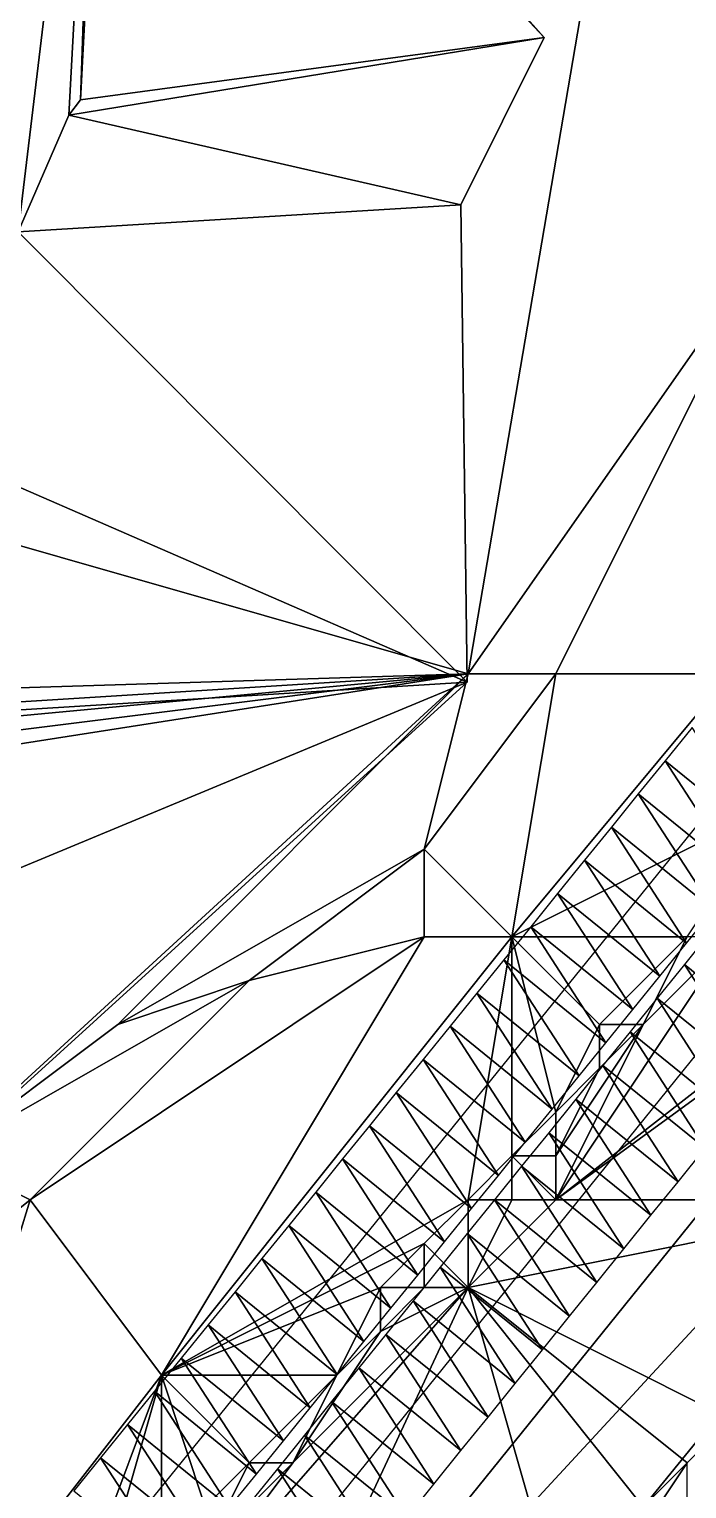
# Model space of a CAD drawing. Header units: metres. Extents: x -1103 to 901, y -902 to 905.
# Drawn here: x -1056 to -1026, y -669.2 to -602.6 of the extents above; entities that cross this region are included whole.
import ezdxf

# ---------------------------------------------------------------- set-up
doc = ezdxf.new("R2010")
doc.units = ezdxf.units.M
for name, color, linetype in [('OSM_BUILDING_FOOTPRINTS', 7, 'CONTINUOUS'), ('OSM_BUILDING_ROOFS', 1, 'CONTINUOUS'), ('OSM_BUILDING_WALLS', 8, 'CONTINUOUS'), ('OSM_ROAD_AXES', 2, 'CONTINUOUS'), ('OSM_ROAD_SURFACE', 9, 'CONTINUOUS'), ('OSM_TERRAIN', 3, 'CONTINUOUS')]:
    doc.layers.add(name, color=color, linetype=linetype)

msp = doc.modelspace()

# ---------------------------------------------------------------- linework, layer by layer
at = {"layer": 'OSM_BUILDING_FOOTPRINTS'}
for points in [[(-1036.042, -632.385, 10.942), (-1036.33, -610.599, 10.942), (-1032.527, -602.968, 10.942), (-1052.38, -580.762, 10.942), (-1052.866, -581.205, 10.942), (-1070.132, -596.843, 10.942), (-1075.846, -602.018, 10.942), (-1100, -623.894, 10.942), (-1100, -668.084, 10.942), (-1099.577, -668.55, 10.942), (-1076.431, -669.091, 10.942)], [(-1057.573, -696.351, 11.963), (-1052.621, -700.2, 11.963), (-989.075, -622.288, 11.963), (-994.16, -617.875, 11.963), (-1057.573, -696.351, 11.963)]]:
    msp.add_polyline3d(points, close=True, dxfattribs=at)
at = {"layer": 'OSM_BUILDING_ROOFS'}
for points in [[(-1052.866, -581.205, 31.942), (-1070.132, -596.843, 31.942), (-1056.549, -611.84, 35.226)], [(-1052.866, -581.205, 31.942), (-1056.549, -611.84, 35.226), (-1054.228, -606.511, 34.838)], [(-1052.866, -581.205, 31.942), (-1054.228, -606.511, 34.838), (-1053.699, -605.813, 34.812)], [(-1052.866, -581.205, 31.942), (-1053.699, -605.813, 34.812), (-1052.427, -581.688, 32.047)], [(-1052.427, -581.688, 32.047), (-1032.527, -602.968, 31.942), (-1052.38, -580.762, 31.942)], [(-1052.427, -581.688, 32.047), (-1053.699, -605.813, 34.812), (-1032.527, -602.968, 31.942)], [(-1032.527, -602.968, 31.942), (-1053.699, -605.813, 34.812), (-1054.228, -606.511, 34.838)], [(-1032.527, -602.968, 31.942), (-1054.228, -606.511, 34.838), (-1036.33, -610.599, 31.942)], [(-1056.549, -611.84, 35.226), (-1036.33, -610.599, 31.942), (-1054.228, -606.511, 34.838)], [(-1056.549, -611.84, 35.226), (-1036.042, -632.385, 31.942), (-1036.33, -610.599, 31.942)], [(-1056.549, -611.84, 35.226), (-1060.81, -621.621, 35.939), (-1036.042, -632.385, 31.942)], [(-989.075, -622.288, 21.963), (-994.16, -617.875, 21.963), (-1057.573, -696.351, 21.963)], [(-1036.042, -632.385, 31.942), (-1060.81, -621.621, 35.939), (-1075.36, -634.822, 35.942)], [(-989.075, -622.288, 21.963), (-1057.573, -696.351, 21.963), (-1052.621, -700.2, 21.963)], [(-1036.042, -632.385, 31.942), (-1075.36, -634.822, 35.942), (-1082.878, -651.814, 34.721)], [(-1036.042, -632.385, 31.942), (-1082.878, -651.814, 34.721), (-1076.431, -669.091, 31.942)]]:
    msp.add_3dface(points, dxfattribs=at)
at = {"layer": 'OSM_BUILDING_WALLS'}
for points in [[(-1032.527, -602.968, 10.942), (-1052.38, -580.762, 10.942), (-1052.38, -580.762, 31.942)], [(-1032.527, -602.968, 10.942), (-1052.38, -580.762, 31.942), (-1032.527, -602.968, 31.942)], [(-1036.33, -610.599, 10.942), (-1032.527, -602.968, 10.942), (-1032.527, -602.968, 31.942)], [(-1036.33, -610.599, 10.942), (-1032.527, -602.968, 31.942), (-1036.33, -610.599, 31.942)], [(-1036.042, -632.385, 10.942), (-1036.33, -610.599, 10.942), (-1036.33, -610.599, 31.942)], [(-1036.042, -632.385, 10.942), (-1036.33, -610.599, 31.942), (-1036.042, -632.385, 31.942)], [(-994.16, -617.875, 11.963), (-1057.573, -696.351, 11.963), (-1057.573, -696.351, 21.963)], [(-994.16, -617.875, 11.963), (-1057.573, -696.351, 21.963), (-994.16, -617.875, 21.963)], [(-1052.621, -700.2, 11.963), (-989.075, -622.288, 11.963), (-989.075, -622.288, 21.963)], [(-1052.621, -700.2, 11.963), (-989.075, -622.288, 21.963), (-1052.621, -700.2, 21.963)], [(-1076.431, -669.091, 10.942), (-1036.042, -632.385, 10.942), (-1036.042, -632.385, 31.942)], [(-1076.431, -669.091, 10.942), (-1036.042, -632.385, 31.942), (-1076.431, -669.091, 31.942)]]:
    msp.add_3dface(points, dxfattribs=at)
at = {"layer": 'OSM_ROAD_AXES'}
for points in [[(-1084.952, -704.469, 12.255), (-1083.35, -702.534, 12.291), (-1080.376, -700.255, 12.331), (-1076.817, -699.05, 12.452), (-1073.059, -699.061, 12.676), (-1069.378, -698.718, 12.894), (-1066.747, -697.734, 13.036), (-1064.758, -696.296, 13.141), (-1059.717, -691.629, 13.741), (-999.013, -616.482, 12.354), (-995.851, -611.605, 12.159), (-994.514, -607.17, 12.147), (-994.083, -602.061, 12.143), (-994.381, -598.345, 12.145), (-993.453, -594.729, 12.137), (-991.397, -591.61, 12.118), (-984.334, -584.831, 12.391)], [(-1062.724, -684.795, 13.652), (-1020.987, -633.314, 14.085)]]:
    msp.add_polyline3d(points, dxfattribs=at)
at = {"layer": 'OSM_ROAD_SURFACE'}
for points in [[(-1022.339, -639.746, 14.636), (-1025.772, -634.453, 14.425), (-1027, -635.967, 14.451)], [(-1023.567, -641.26, 14.549), (-1027, -635.967, 14.451), (-1028.227, -637.481, 14.478)], [(-1023.567, -641.26, 14.549), (-1022.339, -639.746, 14.636), (-1027, -635.967, 14.451)], [(-1024.794, -642.774, 14.552), (-1028.227, -637.481, 14.478), (-1029.455, -638.996, 14.504)], [(-1024.794, -642.774, 14.552), (-1023.567, -641.26, 14.549), (-1028.227, -637.481, 14.478)], [(-1026.022, -644.288, 14.646), (-1029.455, -638.996, 14.504), (-1030.683, -640.51, 14.53)], [(-1026.022, -644.288, 14.646), (-1024.794, -642.774, 14.552), (-1029.455, -638.996, 14.504)], [(-1027.249, -645.802, 14.752), (-1030.683, -640.51, 14.53), (-1031.91, -642.024, 14.557)], [(-1027.249, -645.802, 14.752), (-1026.022, -644.288, 14.646), (-1030.683, -640.51, 14.53)], [(-1028.477, -647.317, 14.851), (-1031.91, -642.024, 14.557), (-1033.138, -643.538, 14.583)], [(-1028.477, -647.317, 14.851), (-1027.249, -645.802, 14.752), (-1031.91, -642.024, 14.557)], [(-1029.705, -648.831, 14.96), (-1033.138, -643.538, 14.583), (-1034.365, -645.052, 14.603)], [(-1029.705, -648.831, 14.96), (-1028.477, -647.317, 14.851), (-1033.138, -643.538, 14.583)], [(-1021.456, -649.039, 15.403), (-1024.885, -643.735, 14.752), (-1026.124, -645.269, 14.876)], [(-1030.932, -650.345, 14.801), (-1034.365, -645.052, 14.603), (-1035.593, -646.566, 14.614)], [(-1030.932, -650.345, 14.801), (-1029.705, -648.831, 14.96), (-1034.365, -645.052, 14.603)], [(-1022.695, -650.573, 15.408), (-1026.124, -645.269, 14.876), (-1027.363, -646.803, 15.006)], [(-1022.695, -650.573, 15.408), (-1021.456, -649.039, 15.403), (-1026.124, -645.269, 14.876)], [(-1032.16, -651.859, 14.684), (-1035.593, -646.566, 14.614), (-1036.82, -648.08, 14.625)], [(-1032.16, -651.859, 14.684), (-1030.932, -650.345, 14.801), (-1035.593, -646.566, 14.614)], [(-1023.934, -652.107, 15.412), (-1027.363, -646.803, 15.006), (-1028.601, -648.336, 15.114)], [(-1023.934, -652.107, 15.412), (-1022.695, -650.573, 15.408), (-1027.363, -646.803, 15.006)], [(-1033.387, -653.373, 14.688), (-1036.82, -648.08, 14.625), (-1038.048, -649.594, 14.636)], [(-1033.387, -653.373, 14.688), (-1032.16, -651.859, 14.684), (-1036.82, -648.08, 14.625)], [(-1025.173, -653.64, 15.417), (-1028.601, -648.336, 15.114), (-1029.84, -649.87, 15.228)], [(-1025.173, -653.64, 15.417), (-1023.934, -652.107, 15.412), (-1028.601, -648.336, 15.114)], [(-1034.615, -654.887, 14.792), (-1038.048, -649.594, 14.636), (-1039.276, -651.109, 14.647)], [(-1034.615, -654.887, 14.792), (-1033.387, -653.373, 14.688), (-1038.048, -649.594, 14.636)], [(-1026.412, -655.174, 15.422), (-1029.84, -649.87, 15.228), (-1031.079, -651.403, 15.047)], [(-1026.412, -655.174, 15.422), (-1025.173, -653.64, 15.417), (-1029.84, -649.87, 15.228)], [(-1035.842, -656.401, 14.836), (-1039.276, -651.109, 14.647), (-1040.503, -652.623, 14.657)], [(-1035.842, -656.401, 14.836), (-1034.615, -654.887, 14.792), (-1039.276, -651.109, 14.647)], [(-1027.651, -656.707, 15.428), (-1031.079, -651.403, 15.047), (-1032.318, -652.937, 14.895)], [(-1027.651, -656.707, 15.428), (-1026.412, -655.174, 15.422), (-1031.079, -651.403, 15.047)], [(-1037.07, -657.915, 14.874), (-1040.503, -652.623, 14.657), (-1041.731, -654.137, 14.668)], [(-1037.07, -657.915, 14.874), (-1035.842, -656.401, 14.836), (-1040.503, -652.623, 14.657)], [(-1028.89, -658.241, 15.437), (-1032.318, -652.937, 14.895), (-1033.557, -654.471, 14.853)], [(-1028.89, -658.241, 15.437), (-1027.651, -656.707, 15.428), (-1032.318, -652.937, 14.895)], [(-1038.298, -659.43, 15.117), (-1041.731, -654.137, 14.668), (-1042.958, -655.651, 14.679)], [(-1038.298, -659.43, 15.117), (-1037.07, -657.915, 14.874), (-1041.731, -654.137, 14.668)], [(-1030.128, -659.775, 15.451), (-1033.557, -654.471, 14.853), (-1034.796, -656.004, 15.119)], [(-1030.128, -659.775, 15.451), (-1028.89, -658.241, 15.437), (-1033.557, -654.471, 14.853)], [(-1039.525, -660.944, 15.191), (-1042.958, -655.651, 14.679), (-1044.186, -657.165, 14.69)], [(-1039.525, -660.944, 15.191), (-1038.298, -659.43, 15.117), (-1042.958, -655.651, 14.679)], [(-1031.367, -661.308, 15.468), (-1034.796, -656.004, 15.119), (-1036.035, -657.538, 14.973)], [(-1031.367, -661.308, 15.468), (-1030.128, -659.775, 15.451), (-1034.796, -656.004, 15.119)], [(-1040.753, -662.458, 15.043), (-1044.186, -657.165, 14.69), (-1045.413, -658.679, 14.701)], [(-1040.753, -662.458, 15.043), (-1039.525, -660.944, 15.191), (-1044.186, -657.165, 14.69)], [(-1032.606, -662.842, 15.437), (-1036.035, -657.538, 14.973), (-1037.274, -659.072, 15.096)], [(-1032.606, -662.842, 15.437), (-1031.367, -661.308, 15.468), (-1036.035, -657.538, 14.973)], [(-1041.98, -663.972, 14.763), (-1045.413, -658.679, 14.701), (-1046.641, -660.193, 14.712)], [(-1041.98, -663.972, 14.763), (-1040.753, -662.458, 15.043), (-1045.413, -658.679, 14.701)], [(-1033.845, -664.376, 15.404), (-1037.274, -659.072, 15.096), (-1038.512, -660.605, 15.39)], [(-1033.845, -664.376, 15.404), (-1032.606, -662.842, 15.437), (-1037.274, -659.072, 15.096)], [(-1043.208, -665.486, 14.832), (-1046.641, -660.193, 14.712), (-1047.868, -661.707, 14.723)], [(-1043.208, -665.486, 14.832), (-1041.98, -663.972, 14.763), (-1046.641, -660.193, 14.712)], [(-1035.084, -665.909, 15.404), (-1038.512, -660.605, 15.39), (-1039.751, -662.139, 15.359)], [(-1035.084, -665.909, 15.404), (-1033.845, -664.376, 15.404), (-1038.512, -660.605, 15.39)], [(-1044.435, -667, 14.906), (-1047.868, -661.707, 14.723), (-1049.096, -663.222, 14.734)], [(-1044.435, -667, 14.906), (-1043.208, -665.486, 14.832), (-1047.868, -661.707, 14.723)], [(-1036.323, -667.443, 15.405), (-1039.751, -662.139, 15.359), (-1040.99, -663.672, 15.343)], [(-1036.323, -667.443, 15.405), (-1035.084, -665.909, 15.404), (-1039.751, -662.139, 15.359)], [(-1045.663, -668.514, 14.97), (-1049.096, -663.222, 14.734), (-1050.324, -664.736, 14.719)], [(-1045.663, -668.514, 14.97), (-1044.435, -667, 14.906), (-1049.096, -663.222, 14.734)], [(-1037.562, -668.976, 15.405), (-1040.99, -663.672, 15.343), (-1042.229, -665.206, 15.247)], [(-1037.562, -668.976, 15.405), (-1036.323, -667.443, 15.405), (-1040.99, -663.672, 15.343)], [(-1046.891, -670.028, 15.012), (-1050.324, -664.736, 14.719), (-1051.551, -666.25, 14.668)], [(-1046.891, -670.028, 15.012), (-1045.663, -668.514, 14.97), (-1050.324, -664.736, 14.719)], [(-1038.801, -670.51, 15.405), (-1042.229, -665.206, 15.247), (-1043.468, -666.74, 15.103)], [(-1038.801, -670.51, 15.405), (-1037.562, -668.976, 15.405), (-1042.229, -665.206, 15.247)], [(-1048.118, -671.543, 15.026), (-1051.551, -666.25, 14.668), (-1052.779, -667.764, 14.617)], [(-1048.118, -671.543, 15.026), (-1046.891, -670.028, 15.012), (-1051.551, -666.25, 14.668)], [(-1040.039, -672.044, 15.405), (-1043.468, -666.74, 15.103), (-1044.707, -668.273, 15.174)], [(-1040.039, -672.044, 15.405), (-1038.801, -670.51, 15.405), (-1043.468, -666.74, 15.103)], [(-1049.346, -673.057, 14.756), (-1052.779, -667.764, 14.617), (-1054.006, -669.278, 14.566)], [(-1049.346, -673.057, 14.756), (-1048.118, -671.543, 15.026), (-1052.779, -667.764, 14.617)], [(-1041.278, -673.577, 15.405), (-1044.707, -668.273, 15.174), (-1045.946, -669.807, 15.218)], [(-1041.278, -673.577, 15.405), (-1040.039, -672.044, 15.405), (-1044.707, -668.273, 15.174)]]:
    msp.add_3dface(points, dxfattribs=at)
at = {"layer": 'OSM_TERRAIN'}
for points in [[(-1092, -616, 12.959), (-1022, -550, 13.184), (-1100, -574, 12.99)], [(-1036, -632, 13.012), (-1022, -550, 13.184), (-1092, -616, 12.959)], [(-1022, -612, 13.041), (-1022, -550, 13.184), (-1036, -632, 13.012)], [(-1032, -632, 14.102), (-1022, -612, 13.041), (-1036, -632, 13.012)], [(-1032, -632, 14.102), (-1024, -632, 14.333), (-1022, -612, 13.041)], [(-1100, -634, 12.967), (-1036, -632, 13.012), (-1092, -616, 12.959)], [(-1100, -640, 12.967), (-1100, -642, 12.974), (-1036, -632, 13.012)], [(-1100, -640, 12.967), (-1036, -632, 13.012), (-1100, -638, 12.967)], [(-1100, -642, 12.974), (-1060, -654, 13), (-1036, -632, 13.012)], [(-1100, -638, 12.967), (-1036, -632, 13.012), (-1100, -636, 12.967)], [(-1100, -636, 12.967), (-1036, -632, 13.012), (-1100, -634, 12.967)], [(-1052, -648, 13.209), (-1036, -632, 13.012), (-1060, -654, 13)], [(-1052, -648, 13.209), (-1038, -640, 14.138), (-1036, -632, 13.012)], [(-1034, -644, 14.543), (-1032, -632, 14.102), (-1038, -640, 14.138)], [(-1038, -640, 14.138), (-1032, -632, 14.102), (-1036, -632, 13.012)], [(-1034, -644, 14.543), (-1022, -638, 14.41), (-1024, -632, 14.333)], [(-1034, -644, 14.543), (-1024, -632, 14.333), (-1032, -632, 14.102)], [(-1026, -644, 14.527), (-1022, -638, 14.41), (-1034, -644, 14.543)], [(-1046, -646, 13.848), (-1038, -640, 14.138), (-1052, -648, 13.209)], [(-1046, -646, 13.848), (-1038, -644, 14.184), (-1038, -640, 14.138)], [(-1038, -644, 14.184), (-1034, -644, 14.543), (-1038, -640, 14.138)], [(-1032, -656, 15.336), (-1016, -656, 15.462), (-1010, -640, 15.358)], [(-1032, -656, 15.336), (-1010, -640, 15.358), (-1014, -642, 14.927)], [(-1032, -656, 15.336), (-1014, -642, 14.927), (-1024, -644, 14.953)], [(-1050, -664, 14.688), (-1038, -644, 14.184), (-1056, -656, 14.127)], [(-1056, -656, 14.127), (-1038, -644, 14.184), (-1046, -646, 13.848)], [(-1050, -664, 14.688), (-1034, -644, 14.543), (-1038, -644, 14.184)], [(-1050, -664, 14.688), (-1036, -656, 14.664), (-1034, -644, 14.543)], [(-1036, -656, 14.664), (-1034, -654, 14.639), (-1034, -644, 14.543)], [(-1034, -644, 14.543), (-1034, -654, 14.639), (-1032, -652, 14.637)], [(-1032, -652, 14.637), (-1030, -648, 14.579), (-1034, -644, 14.543)], [(-1030, -648, 14.579), (-1026, -644, 14.527), (-1034, -644, 14.543)], [(-1032, -656, 15.336), (-1024, -644, 14.953), (-1028, -648, 15.128)], [(-1028, -648, 15.128), (-1026, -644, 14.527), (-1030, -648, 14.579)], [(-1028, -648, 15.128), (-1024, -644, 14.953), (-1026, -644, 14.527)], [(-1056, -656, 14.127), (-1046, -646, 13.848), (-1060, -654, 13)], [(-1060, -654, 13), (-1046, -646, 13.848), (-1052, -648, 13.209)], [(-1032, -652, 14.637), (-1030, -650, 15.181), (-1030, -648, 14.579)], [(-1030, -650, 15.181), (-1032, -654, 15.31), (-1028, -648, 15.128)], [(-1032, -654, 15.31), (-1032, -656, 15.336), (-1028, -648, 15.128)], [(-1030, -650, 15.181), (-1028, -648, 15.128), (-1030, -648, 14.579)], [(-1032, -652, 14.637), (-1032, -654, 15.31), (-1030, -650, 15.181)], [(-1034, -654, 14.639), (-1032, -654, 15.31), (-1032, -652, 14.637)], [(-1076, -672, 13.165), (-1056, -656, 14.127), (-1060, -654, 13)], [(-1036, -656, 14.664), (-1034, -656, 15.336), (-1034, -654, 14.639)], [(-1034, -656, 15.336), (-1032, -656, 15.336), (-1034, -654, 14.639)], [(-1032, -656, 15.336), (-1032, -654, 15.31), (-1034, -654, 14.639)], [(-1064, -682, 14.096), (-1056, -656, 14.127), (-1076, -672, 13.165)], [(-1064, -682, 14.096), (-1050, -664, 14.688), (-1056, -656, 14.127)], [(-1038, -658, 14.691), (-1036, -656, 14.664), (-1050, -664, 14.688)], [(-1038, -658, 14.691), (-1036, -660, 15.353), (-1036, -656, 14.664)], [(-1036, -660, 15.353), (-1024, -666, 15.568), (-1016, -656, 15.462)], [(-1036, -660, 15.353), (-1016, -656, 15.462), (-1032, -656, 15.336)], [(-1036, -660, 15.353), (-1034, -656, 15.336), (-1036, -656, 14.664)], [(-1036, -660, 15.353), (-1032, -656, 15.336), (-1034, -656, 15.336)], [(-1040, -660, 14.698), (-1038, -658, 14.691), (-1050, -664, 14.688)], [(-1040, -660, 14.698), (-1038, -660, 15.354), (-1038, -658, 14.691)], [(-1038, -660, 15.354), (-1036, -660, 15.353), (-1038, -658, 14.691)], [(-1050, -690, 15.358), (-1032, -674, 15.358), (-1036, -660, 15.353)], [(-1050, -676, 15.063), (-1050, -690, 15.358), (-1036, -660, 15.353)], [(-1050, -676, 15.063), (-1036, -660, 15.353), (-1044, -668, 15.251)], [(-1042, -664, 14.71), (-1040, -660, 14.698), (-1050, -664, 14.688)], [(-1044, -668, 15.251), (-1036, -660, 15.353), (-1040, -662, 15.307)], [(-1042, -664, 14.71), (-1040, -662, 15.307), (-1040, -660, 14.698)], [(-1040, -662, 15.307), (-1038, -660, 15.354), (-1040, -660, 14.698)], [(-1040, -662, 15.307), (-1036, -660, 15.353), (-1038, -660, 15.354)], [(-1032, -674, 15.358), (-1028, -670, 15.358), (-1036, -660, 15.353)], [(-1028, -670, 15.358), (-1026, -668, 15.463), (-1036, -660, 15.353)], [(-1026, -668, 15.463), (-1024, -666, 15.568), (-1036, -660, 15.353)], [(-1044, -668, 15.251), (-1040, -662, 15.307), (-1042, -664, 14.71)], [(-1064, -682, 14.096), (-1056, -680, 14.292), (-1050, -664, 14.688)], [(-1056, -680, 14.292), (-1054, -678, 14.375), (-1050, -664, 14.688)], [(-1054, -678, 14.375), (-1050, -674, 14.597), (-1050, -664, 14.688)], [(-1050, -664, 14.688), (-1050, -674, 14.597), (-1048, -670, 14.652)], [(-1048, -670, 14.652), (-1046, -668, 14.696), (-1050, -664, 14.688)], [(-1046, -668, 14.696), (-1042, -664, 14.71), (-1050, -664, 14.688)], [(-1044, -668, 15.251), (-1042, -664, 14.71), (-1046, -668, 14.696)], [(-1048, -672, 15.152), (-1050, -676, 15.063), (-1044, -668, 15.251)], [(-1048, -670, 14.652), (-1048, -672, 15.152), (-1046, -668, 14.696)], [(-1048, -672, 15.152), (-1044, -668, 15.251), (-1046, -668, 14.696)], [(-1030, -674, 15.747), (-1026, -674, 17.469), (-1026, -668, 15.463)], [(-1030, -674, 15.747), (-1026, -668, 15.463), (-1028, -670, 15.358)]]:
    msp.add_3dface(points, dxfattribs=at)

doc.saveas('drawing.dxf')
